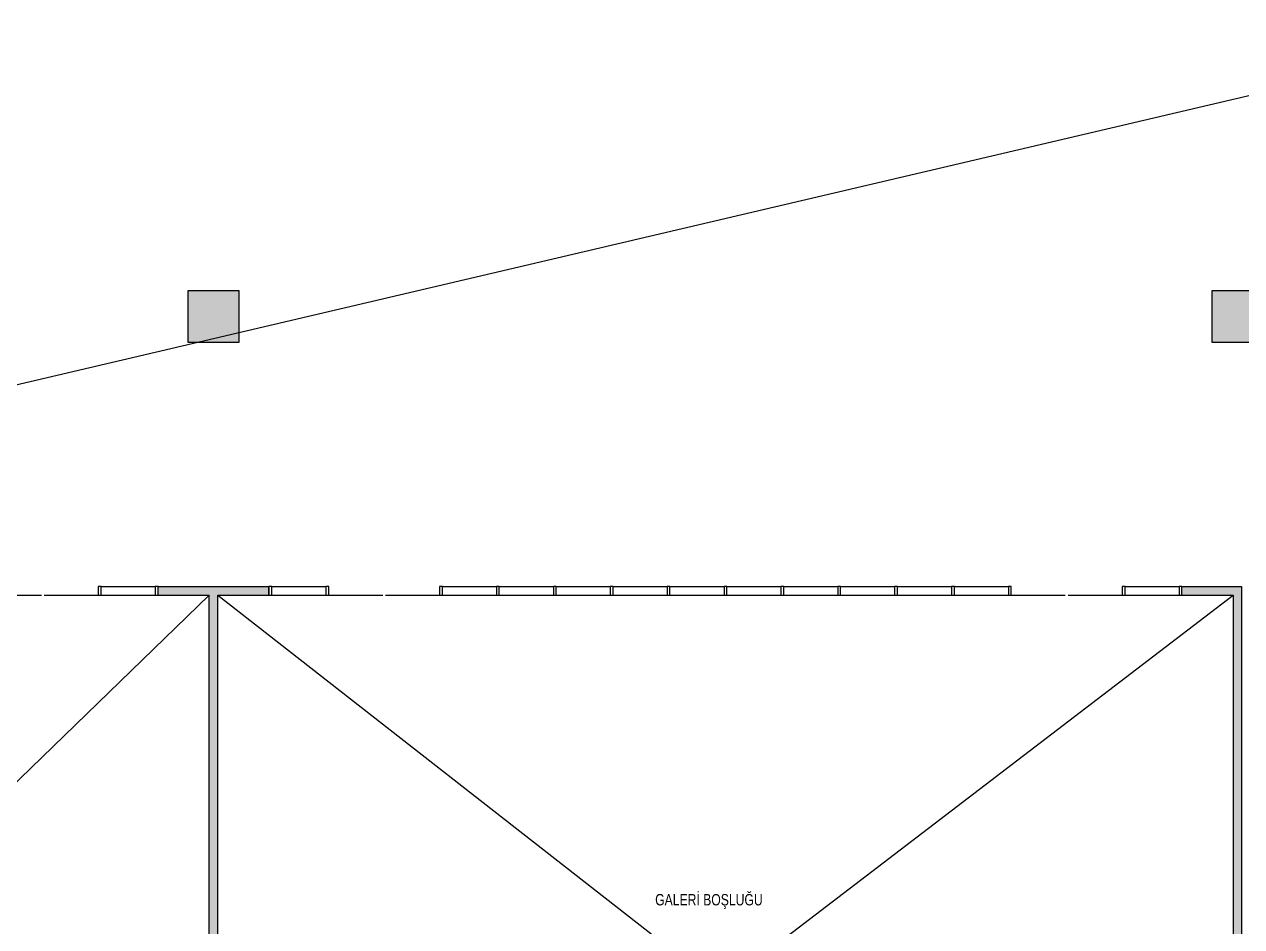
# Model space of a CAD drawing. Header units: centimetres. Extents: x 28733 to 98303, y -2883 to 8555.
# Drawn here: x 81708 to 83848, y 2391 to 3978 of the extents above; entities that cross this region are included whole.
import ezdxf

# ---------------------------------------------------------------- set-up
doc = ezdxf.new("R2010")
doc.units = ezdxf.units.CM
doc.header["$LTSCALE"] = 100
for name, color, linetype in [('A-ANNO-TEXT', 50, 'Continuous'), ('A-ELEV-04', 250, 'Continuous'), ('A-GLAZ-FRME', 12, 'Continuous'), ('A-GLAZ-FULL', 130, 'Continuous'), ('A-GLAZ-SILL', 8, 'Continuous'), ('A-WALL', 134, 'Continuous'), ('A-WALL-HTCH', 8, 'Continuous'), ('S-CONC', 5, 'Continuous'), ('S-HTCH', 8, 'Continuous')]:
    doc.layers.add(name, color=color, linetype=linetype)
doc.styles.add('Fields_100', font='act_simplex.shx', dxfattribs={"width": 0.8, "height": 20})

msp = doc.modelspace()

# ---------------------------------------------------------------- hatches: boundary and pattern name
at = {"layer": 'A-WALL-HTCH'}
h = msp.add_hatch(dxfattribs=at)
h.set_pattern_fill('DASH', color=256)
h.set_pattern_definition([(0, (74805.6698, 54361.057), (3.175, 3.175), [3.175, -3.175])])
h.paths.add_polyline_path([(81943.36, 2973.62), (81943.36, 2988.62), (82138.36, 2988.62), (82138.36, 2973.62), (82048.36, 2973.62), (82048.36, 1608.62), (82033.36, 1608.62), (82033.36, 2973.62)])
h = msp.add_hatch(dxfattribs=at)
h.set_pattern_fill('DASH', color=256)
h.set_pattern_definition([(0, (75105.6698, 54361.057), (3.175, 3.175), [3.175, -3.175])])
h.paths.add_polyline_path([(83743.36, 2988.62), (83848.36, 2988.62), (83848.36, 1608.62), (83833.36, 1608.62), (83833.36, 2973.62), (83743.36, 2973.62)])
at = {"layer": 'S-HTCH'}
h = msp.add_hatch(dxfattribs=at)
h.set_pattern_fill('ANSI33', color=256)
h.set_pattern_definition([(45, (74805.67, 5721.585), (-4.490128, 4.490128), []), (45, (74810.16, 5721.585), (-4.490128, 4.490128), [3.175, -1.5875])])
h.paths.add_polyline_path([(90995.86, 1518.62), (91085.86, 1518.62), (91085.86, 1608.62), (90995.86, 1608.62)])
h.paths.add_polyline_path([(90995.86, 7218.62), (91085.86, 7218.62), (91085.86, 7308.62), (90995.86, 7308.62)])
h.paths.add_polyline_path([(89195.86, 1518.62), (89285.86, 1518.62), (89285.86, 1608.62), (89195.86, 1608.62)])
h.paths.add_polyline_path([(85595.86, 1518.62), (85685.86, 1518.62), (85685.86, 1608.62), (85595.86, 1608.62)])
h.paths.add_polyline_path([(89195.86, 7218.62), (89285.86, 7218.62), (89285.86, 7308.62), (89195.86, 7308.62)])
h.paths.add_polyline_path([(85595.86, 7218.62), (85685.86, 7218.62), (85685.86, 7308.62), (85595.86, 7308.62)])
h.paths.add_polyline_path([(90995.86, 3418.62), (91085.86, 3418.62), (91085.86, 3508.62), (90995.86, 3508.62)])
h.paths.add_polyline_path([(90995.86, 5318.62), (91085.86, 5318.62), (91085.86, 5408.62), (90995.86, 5408.62)])
h.paths.add_polyline_path([(89195.86, 3418.62), (89285.86, 3418.62), (89285.86, 3508.62), (89195.86, 3508.62)])
h.paths.add_polyline_path([(85595.86, 3418.62), (85685.86, 3418.62), (85685.86, 3508.62), (85595.86, 3508.62)])
h.paths.add_polyline_path([(89195.86, 5318.62), (89285.86, 5318.62), (89285.86, 5408.62), (89195.86, 5408.62)])
h.paths.add_polyline_path([(85595.86, 5318.62), (85685.86, 5318.62), (85685.86, 5408.62), (85595.86, 5408.62)])
h.paths.add_polyline_path([(96395.86, 3418.62), (96485.86, 3418.62), (96485.86, 3508.62), (96395.86, 3508.62)])
h.paths.add_polyline_path([(96395.86, 5318.62), (96485.86, 5318.62), (96485.86, 5408.62), (96395.86, 5408.62)])
h.paths.add_polyline_path([(94595.86, 3418.62), (94685.86, 3418.62), (94685.86, 3508.62), (94595.86, 3508.62)])
h.paths.add_polyline_path([(94595.86, 5318.62), (94685.86, 5318.62), (94685.86, 5408.62), (94595.86, 5408.62)])
h.paths.add_polyline_path([(92795.86, 3418.62), (92885.86, 3418.62), (92885.86, 3508.62), (92795.86, 3508.62)])
h.paths.add_polyline_path([(92795.86, 5318.62), (92885.86, 5318.62), (92885.86, 5408.62), (92795.86, 5408.62)])
h.paths.add_polyline_path([(89095.86, 3418.62), (89185.86, 3418.62), (89185.86, 3508.62), (89095.86, 3508.62)])
h.paths.add_polyline_path([(89095.86, 5318.62), (89185.86, 5318.62), (89185.86, 5408.62), (89095.86, 5408.62)])
h.paths.add_polyline_path([(87395.86, 3418.62), (87485.86, 3418.62), (87485.86, 3508.62), (87395.86, 3508.62)])
h.paths.add_polyline_path([(87395.86, 5318.62), (87485.86, 5318.62), (87485.86, 5408.62), (87395.86, 5408.62)])
h.paths.add_polyline_path([(83795.86, 3418.62), (83885.86, 3418.62), (83885.86, 3508.62), (83795.86, 3508.62)])
h.paths.add_polyline_path([(83795.86, 5318.62), (83885.86, 5318.62), (83885.86, 5408.62), (83795.86, 5408.62)])
h.paths.add_polyline_path([(81995.86, 3418.62), (82085.86, 3418.62), (82085.86, 3508.62), (81995.86, 3508.62)])
h.paths.add_polyline_path([(81995.86, 5318.62), (82085.86, 5318.62), (82085.86, 5408.62), (81995.86, 5408.62)])
h.paths.add_polyline_path([(80195.86, 3418.62), (80285.86, 3418.62), (80285.86, 3508.62), (80195.86, 3508.62)])
h.paths.add_polyline_path([(80195.86, 5318.62), (80285.86, 5318.62), (80285.86, 5408.62), (80195.86, 5408.62)])
h.paths.add_polyline_path([(98195.86, 5318.62), (98285.86, 5318.62), (98285.86, 5408.62), (98195.86, 5408.62)])
h.paths.add_polyline_path([(98195.86, 3418.62), (98285.86, 3418.62), (98285.86, 3508.62), (98195.86, 3508.62)])
h.paths.add_polyline_path([(98195.86, 1518.62), (98285.86, 1518.62), (98285.86, 1608.62), (98195.86, 1608.62)])
h.paths.add_polyline_path([(96395.86, 1518.62), (96485.86, 1518.62), (96485.86, 1608.62), (96395.86, 1608.62)])
h.paths.add_polyline_path([(94595.86, 1518.62), (94685.86, 1518.62), (94685.86, 1608.62), (94595.86, 1608.62)])
h.paths.add_polyline_path([(92795.86, 1518.62), (92885.86, 1518.62), (92885.86, 1608.62), (92795.86, 1608.62)])
h.paths.add_polyline_path([(89095.86, 1518.62), (89185.86, 1518.62), (89185.86, 1608.62), (89095.86, 1608.62)])
h.paths.add_polyline_path([(87395.86, 1518.62), (87485.86, 1518.62), (87485.86, 1608.62), (87395.86, 1608.62)])
h.paths.add_polyline_path([(83795.86, 1518.62), (83885.86, 1518.62), (83885.86, 1608.62), (83795.86, 1608.62)])
h.paths.add_polyline_path([(81995.86, 1518.62), (82085.86, 1518.62), (82085.86, 1608.62), (81995.86, 1608.62)])
h.paths.add_polyline_path([(80195.86, 1518.62), (80285.86, 1518.62), (80285.86, 1608.62), (80195.86, 1608.62)])
h.paths.add_polyline_path([(98195.86, 7218.62), (98285.86, 7218.62), (98285.86, 7308.62), (98195.86, 7308.62)])
h.paths.add_polyline_path([(96395.86, 7218.62), (96485.86, 7218.62), (96485.86, 7308.62), (96395.86, 7308.62)])
h.paths.add_polyline_path([(94595.86, 7218.62), (94685.86, 7218.62), (94685.86, 7308.62), (94595.86, 7308.62)])
h.paths.add_polyline_path([(92795.86, 7218.62), (92885.86, 7218.62), (92885.86, 7308.62), (92795.86, 7308.62)])
h.paths.add_polyline_path([(89095.86, 7218.62), (89185.86, 7218.62), (89185.86, 7308.62), (89095.86, 7308.62)])
h.paths.add_polyline_path([(87395.86, 7218.62), (87485.86, 7218.62), (87485.86, 7308.62), (87395.86, 7308.62)])
h.paths.add_polyline_path([(83795.86, 7218.62), (83885.86, 7218.62), (83885.86, 7308.62), (83795.86, 7308.62)])
h.paths.add_polyline_path([(81995.86, 7218.62), (82085.86, 7218.62), (82085.86, 7308.62), (81995.86, 7308.62)])
h.paths.add_polyline_path([(80195.86, 7218.62), (80285.86, 7218.62), (80285.86, 7308.62), (80195.86, 7308.62)])

# ---------------------------------------------------------------- linework, layer by layer
at = {"layer": 'A-ELEV-04'}
for p, q in [((80180.86, 2988.62), (98195.86, 7218.62)), ((80547.86, 1533.12), (82033.36, 2973.62)), ((82048.36, 1608.62), (83833.36, 2973.62)), ((82048.36, 2973.62), (83795.86, 1608.62))]:
    msp.add_line(p, q, dxfattribs=at)
at = {"layer": 'A-GLAZ-FRME'}
for points in [[(81838.36, 2973.59), (81843.36, 2973.59), (81843.36, 2988.59), (81838.36, 2988.59)], [(81938.36, 2973.59), (81943.36, 2973.59), (81943.36, 2988.59), (81938.36, 2988.59)], [(82138.36, 2973.59), (82143.36, 2973.59), (82143.36, 2988.59), (82138.36, 2988.59)], [(82238.36, 2973.59), (82243.36, 2973.59), (82243.36, 2988.59), (82238.36, 2988.59)], [(82438.36, 2973.59), (82443.36, 2973.59), (82443.36, 2988.59), (82438.36, 2988.59)], [(82538.36, 2973.59), (82543.36, 2973.59), (82543.36, 2988.59), (82538.36, 2988.59)], [(82638.36, 2973.59), (82643.36, 2973.59), (82643.36, 2988.59), (82638.36, 2988.59)], [(82738.36, 2973.59), (82743.36, 2973.59), (82743.36, 2988.59), (82738.36, 2988.59)], [(82838.36, 2973.59), (82843.36, 2973.59), (82843.36, 2988.59), (82838.36, 2988.59)], [(82938.36, 2973.59), (82943.36, 2973.59), (82943.36, 2988.59), (82938.36, 2988.59)], [(83038.36, 2973.59), (83043.36, 2973.59), (83043.36, 2988.59), (83038.36, 2988.59)], [(83138.36, 2973.59), (83143.36, 2973.59), (83143.36, 2988.59), (83138.36, 2988.59)], [(83238.36, 2973.59), (83243.36, 2973.59), (83243.36, 2988.59), (83238.36, 2988.59)], [(83338.36, 2973.59), (83343.36, 2973.59), (83343.36, 2988.59), (83338.36, 2988.59)], [(83438.36, 2973.59), (83443.36, 2973.59), (83443.36, 2988.59), (83438.36, 2988.59)], [(83638.36, 2973.59), (83643.36, 2973.59), (83643.36, 2988.59), (83638.36, 2988.59)], [(83738.36, 2973.59), (83743.36, 2973.59), (83743.36, 2988.59), (83738.36, 2988.59)]]:
    msp.add_lwpolyline(points, close=True, dxfattribs=at)
at = {"layer": 'A-GLAZ-FULL'}
for p, q in [((81843.36, 2988.59), (81938.36, 2988.59)), ((82443.36, 2988.59), (82538.36, 2988.59)), ((82543.36, 2988.59), (82638.36, 2988.59)), ((82643.36, 2988.59), (82738.36, 2988.59)), ((82743.36, 2988.59), (82838.36, 2988.59)), ((82843.36, 2988.59), (82938.36, 2988.59)), ((82943.36, 2988.59), (83038.36, 2988.59)), ((83043.36, 2988.59), (83138.36, 2988.59)), ((83143.36, 2988.59), (83238.36, 2988.59)), ((83243.36, 2988.59), (83338.36, 2988.59)), ((83343.36, 2988.59), (83438.36, 2988.59)), ((83643.36, 2988.59), (83738.36, 2988.59))]:
    msp.add_line(p, q, dxfattribs=at)
msp.add_lwpolyline([(82143.36, 2988.59), (82238.36, 2988.59)], dxfattribs=at)
at = {"layer": 'A-GLAZ-SILL'}
for p, q in [((81643.36, 2973.62), (81738.36, 2973.62)), ((81743.36, 2973.62), (81838.36, 2973.62)), ((81843.36, 2973.62), (81938.36, 2973.62)), ((82143.36, 2973.62), (82238.36, 2973.62)), ((82243.36, 2973.62), (82338.36, 2973.62)), ((82343.36, 2973.62), (82438.36, 2973.62)), ((82443.36, 2973.62), (82538.36, 2973.62)), ((82543.36, 2973.62), (82638.36, 2973.62)), ((82643.36, 2973.62), (82738.36, 2973.62)), ((82743.36, 2973.62), (82838.36, 2973.62)), ((82843.36, 2973.62), (82938.36, 2973.62)), ((82943.36, 2973.62), (83038.36, 2973.62)), ((83043.36, 2973.62), (83138.36, 2973.62)), ((83143.36, 2973.62), (83238.36, 2973.62)), ((83243.36, 2973.62), (83338.36, 2973.62)), ((83343.36, 2973.62), (83438.36, 2973.62)), ((83443.36, 2973.62), (83538.36, 2973.62)), ((83543.36, 2973.62), (83638.36, 2973.62)), ((83643.36, 2973.62), (83738.36, 2973.62))]:
    msp.add_line(p, q, dxfattribs=at)
at = {"layer": 'A-WALL'}
for points in [[(81943.36, 2988.62), (82138.36, 2988.62)], [(81943.36, 2973.62), (81943.36, 2988.62)], [(82138.36, 2973.62), (82138.36, 2988.62)], [(83743.36, 2988.62), (83848.36, 2988.62), (83848.36, 1608.62)], [(83743.36, 2973.62), (83743.36, 2988.62)], [(81943.36, 2973.62), (82033.36, 2973.62)], [(82033.36, 1608.62), (82033.36, 2973.62)], [(82048.36, 2973.62), (82138.36, 2973.62)], [(82048.36, 1608.62), (82048.36, 2973.62)], [(83743.36, 2973.62), (83833.36, 2973.62), (83833.36, 1608.62)]]:
    msp.add_lwpolyline(points, dxfattribs=at)
at = {"layer": 'S-CONC'}
for points in [[(81995.86, 3418.62), (82085.86, 3418.62), (82085.86, 3508.62), (81995.86, 3508.62)], [(83795.86, 3418.62), (83885.86, 3418.62), (83885.86, 3508.62), (83795.86, 3508.62)]]:
    msp.add_lwpolyline(points, close=True, dxfattribs=at)

# ---------------------------------------------------------------- texts
at = {"layer": 'A-ANNO-TEXT', "insert": (82911.84, 2447.94), "char_height": 20, "attachment_point": 2, "style": 'Fields_100'}
msp.add_mtext_dynamic_manual_height_columns('GALERİ BOŞLUĞU', width=436.6649, gutter_width=100, heights=[0], dxfattribs=at)

doc.saveas('drawing.dxf')
